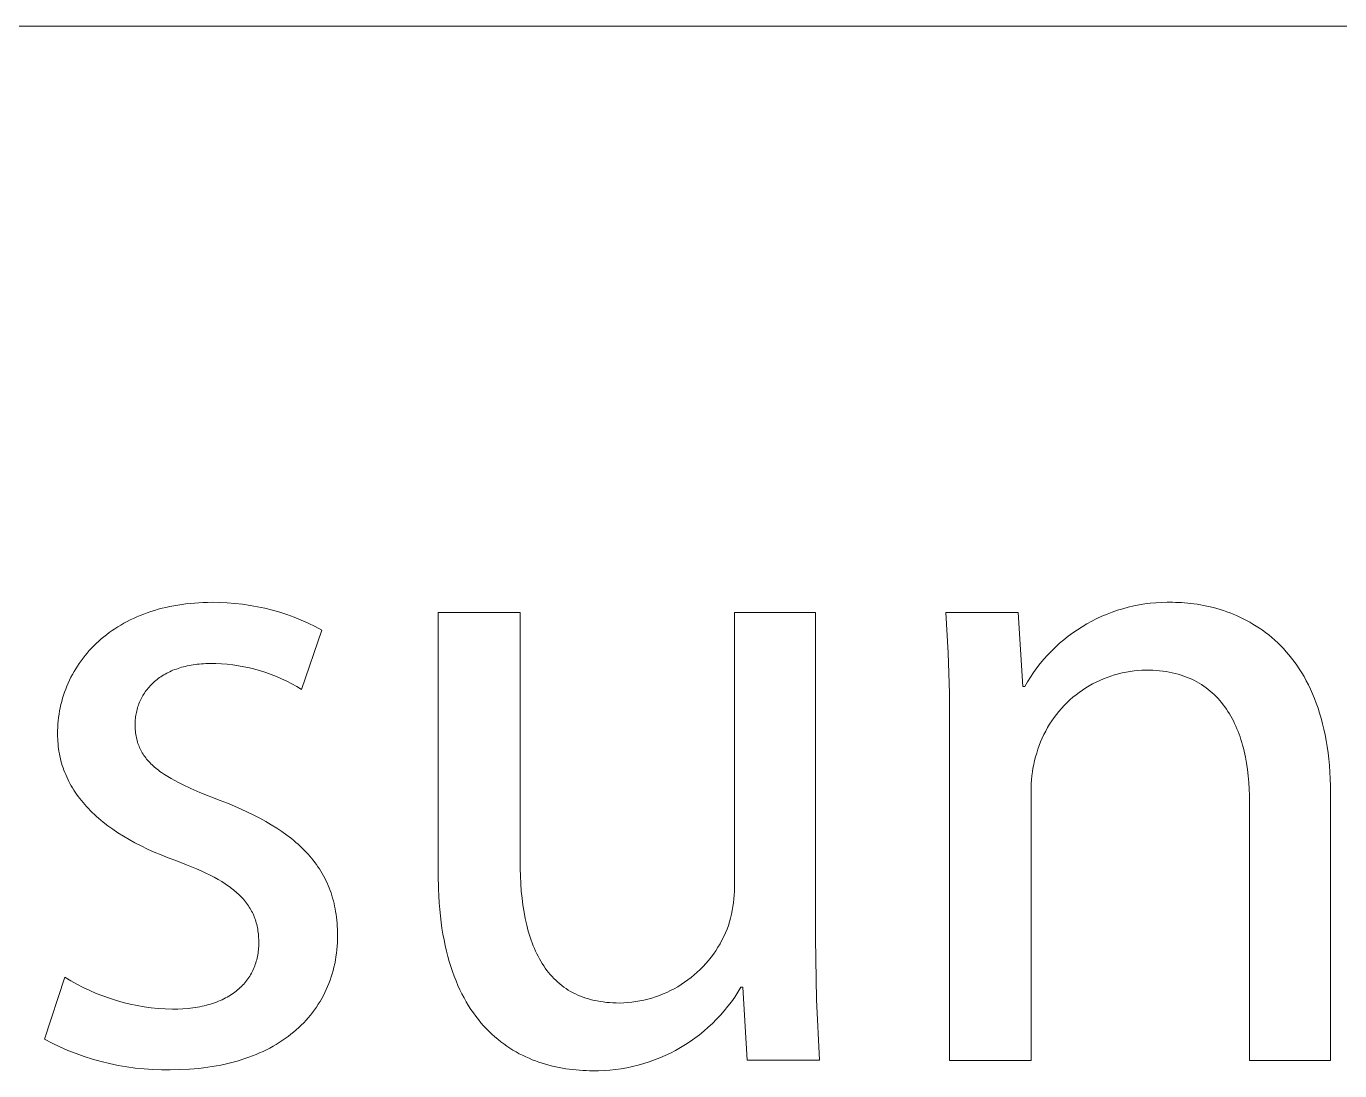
# Model space of a CAD drawing. Header units: millimetres. Extents: x 0 to 4030, y -54 to 2762.
# Drawn here: x 3114.7 to 3172, y 13.5 to 59 of the extents above; entities that cross this region are included whole.
import ezdxf

# ---------------------------------------------------------------- set-up
doc = ezdxf.new("R2010")
doc.units = ezdxf.units.MM
doc.header["$MEASUREMENT"] = 0
doc.layers.add('Domyślny', color=7, linetype='Continuous', true_color=0x000000)

msp = doc.modelspace()

# ---------------------------------------------------------------- linework, layer by layer
at = {"layer": 'Domyślny', "color": 18, "lineweight": 15, "true_color": 0x000000}
for p, q in [((2507.178, 59.041), (4026.415, 59.041)), ((3121.281, 33.803), (3121.459, 33.83)), ((3121.459, 33.83), (3121.639, 33.854)), ((3121.639, 33.854), (3121.823, 33.874)), ((3121.823, 33.874), (3122.008, 33.891)), ((3122.008, 33.891), (3122.197, 33.904)), ((3122.197, 33.904), (3122.387, 33.913)), ((3122.387, 33.913), (3122.581, 33.919)), ((3122.581, 33.919), (3122.776, 33.921)), ((3122.776, 33.921), (3123.109, 33.917)), ((3123.109, 33.917), (3123.442, 33.902)), ((3123.442, 33.902), (3123.774, 33.875)), ((3123.774, 33.875), (3124.104, 33.838)), ((3124.104, 33.838), (3124.434, 33.789)), ((3163.23, 33.81), (3163.471, 33.849)), ((3163.471, 33.849), (3163.713, 33.88)), ((3163.713, 33.88), (3163.956, 33.902)), ((3163.956, 33.902), (3164.2, 33.917)), ((3164.2, 33.917), (3164.443, 33.923)), ((3164.443, 33.923), (3164.687, 33.921)), ((3164.687, 33.921), (3164.815, 33.92)), ((3164.815, 33.92), (3164.945, 33.916)), ((3164.945, 33.916), (3165.076, 33.91)), ((3165.076, 33.91), (3165.209, 33.901)), ((3165.209, 33.901), (3165.344, 33.889)), ((3165.344, 33.889), (3165.481, 33.875)), ((3165.481, 33.875), (3165.619, 33.858)), ((3165.619, 33.858), (3165.758, 33.838)), ((3165.758, 33.838), (3165.898, 33.815)), ((3165.898, 33.815), (3166.039, 33.789)), ((3119.352, 33.221), (3119.498, 33.286)), ((3119.498, 33.286), (3119.646, 33.349)), ((3119.646, 33.349), (3119.798, 33.408)), ((3119.798, 33.408), (3119.951, 33.465)), ((3119.951, 33.465), (3120.108, 33.518)), ((3120.108, 33.518), (3120.268, 33.569)), ((3120.268, 33.569), (3120.43, 33.616)), ((3120.43, 33.616), (3120.595, 33.66)), ((3120.595, 33.66), (3120.762, 33.7)), ((3120.762, 33.7), (3120.932, 33.738)), ((3120.932, 33.738), (3121.105, 33.772)), ((3121.105, 33.772), (3121.281, 33.803)), ((3124.434, 33.789), (3124.761, 33.73)), ((3124.761, 33.73), (3125.087, 33.659)), ((3125.087, 33.659), (3125.409, 33.578)), ((3125.409, 33.578), (3125.729, 33.486)), ((3125.729, 33.486), (3126.046, 33.383)), ((3126.046, 33.383), (3126.359, 33.27)), ((3126.359, 33.27), (3126.668, 33.146)), ((3132.646, 22.044), (3132.646, 33.478)), ((3132.646, 33.478), (3136.216, 33.478)), ((3136.216, 33.478), (3136.216, 22.661)), ((3145.57, 21.493), (3145.57, 33.478)), ((3145.57, 33.478), (3149.113, 33.478)), ((3149.113, 33.478), (3149.113, 19.265)), ((3154.894, 31.712), (3154.796, 33.478)), ((3154.796, 33.478), (3157.95, 33.478)), ((3157.95, 33.478), (3158.152, 30.243)), ((3161.379, 33.209), (3161.601, 33.311)), ((3161.601, 33.311), (3161.826, 33.406)), ((3161.826, 33.406), (3162.054, 33.493)), ((3162.054, 33.493), (3162.284, 33.572)), ((3162.284, 33.572), (3162.518, 33.644)), ((3162.518, 33.644), (3162.753, 33.707)), ((3162.753, 33.707), (3162.991, 33.762)), ((3162.991, 33.762), (3163.23, 33.81)), ((3166.039, 33.789), (3166.182, 33.759)), ((3166.182, 33.759), (3166.325, 33.727)), ((3166.325, 33.727), (3166.468, 33.691)), ((3166.468, 33.691), (3166.612, 33.652)), ((3166.612, 33.652), (3166.757, 33.609)), ((3166.757, 33.609), (3166.901, 33.563)), ((3166.901, 33.563), (3167.046, 33.513)), ((3167.046, 33.513), (3167.191, 33.459)), ((3167.191, 33.459), (3167.335, 33.401)), ((3167.335, 33.401), (3167.48, 33.34)), ((3167.48, 33.34), (3167.623, 33.275)), ((3167.623, 33.275), (3167.767, 33.206)), ((3118.292, 32.599), (3118.414, 32.686)), ((3118.414, 32.686), (3118.539, 32.77)), ((3118.539, 32.77), (3118.667, 32.852)), ((3118.667, 32.852), (3118.799, 32.931)), ((3118.799, 32.931), (3118.933, 33.008)), ((3118.933, 33.008), (3119.07, 33.082)), ((3119.07, 33.082), (3119.21, 33.153)), ((3119.21, 33.153), (3119.352, 33.221)), ((3126.668, 33.146), (3126.973, 33.012)), ((3127.567, 32.713), (3126.682, 30.123)), ((3126.973, 33.012), (3127.272, 32.867)), ((3127.272, 32.867), (3127.567, 32.713)), ((3160.331, 32.588), (3160.532, 32.726)), ((3160.532, 32.726), (3160.737, 32.857)), ((3160.737, 32.857), (3160.947, 32.982)), ((3160.947, 32.982), (3161.161, 33.099)), ((3161.161, 33.099), (3161.379, 33.209)), ((3167.767, 33.206), (3167.909, 33.132)), ((3167.909, 33.132), (3168.051, 33.054)), ((3168.051, 33.054), (3168.192, 32.973)), ((3168.192, 32.973), (3168.332, 32.886)), ((3168.332, 32.886), (3168.471, 32.796)), ((3168.471, 32.796), (3168.608, 32.701)), ((3168.608, 32.701), (3168.744, 32.601)), ((3117.621, 32.026), (3117.725, 32.127)), ((3117.725, 32.127), (3117.833, 32.226)), ((3117.833, 32.226), (3117.943, 32.323)), ((3117.943, 32.323), (3118.056, 32.417)), ((3118.056, 32.417), (3118.172, 32.509)), ((3118.172, 32.509), (3118.292, 32.599)), ((3159.577, 31.969), (3159.758, 32.133)), ((3159.758, 32.133), (3159.944, 32.291)), ((3159.944, 32.291), (3160.135, 32.443)), ((3160.135, 32.443), (3160.331, 32.588)), ((3168.744, 32.601), (3168.878, 32.496)), ((3168.878, 32.496), (3169.011, 32.387)), ((3169.011, 32.387), (3169.141, 32.273)), ((3169.141, 32.273), (3169.27, 32.155)), ((3169.27, 32.155), (3169.397, 32.031)), ((3117.148, 31.488), (3117.237, 31.6)), ((3117.237, 31.6), (3117.328, 31.709)), ((3117.328, 31.709), (3117.423, 31.817)), ((3117.423, 31.817), (3117.52, 31.923)), ((3117.52, 31.923), (3117.621, 32.026)), ((3154.948, 29.945), (3154.894, 31.712)), ((3159.071, 31.44), (3159.234, 31.622)), ((3159.234, 31.622), (3159.403, 31.798)), ((3159.403, 31.798), (3159.577, 31.969)), ((3169.397, 32.031), (3169.521, 31.902)), ((3169.521, 31.902), (3169.643, 31.768)), ((3169.643, 31.768), (3169.763, 31.629)), ((3169.763, 31.629), (3169.88, 31.484)), ((3116.756, 30.901), (3116.828, 31.022)), ((3116.828, 31.022), (3116.903, 31.141)), ((3116.903, 31.141), (3116.981, 31.259)), ((3116.981, 31.259), (3117.063, 31.374)), ((3117.063, 31.374), (3117.148, 31.488)), ((3121.074, 30.956), (3121.003, 30.926)), ((3121.146, 30.985), (3121.074, 30.956)), ((3121.22, 31.012), (3121.146, 30.985)), ((3121.295, 31.039), (3121.22, 31.012)), ((3121.372, 31.063), (3121.295, 31.039)), ((3121.45, 31.087), (3121.372, 31.063)), ((3121.53, 31.109), (3121.45, 31.087)), ((3121.611, 31.129), (3121.53, 31.109)), ((3121.694, 31.148), (3121.611, 31.129)), ((3121.778, 31.165), (3121.694, 31.148)), ((3121.863, 31.181), (3121.778, 31.165)), ((3121.95, 31.195), (3121.863, 31.181)), ((3122.038, 31.208), (3121.95, 31.195)), ((3122.128, 31.219), (3122.038, 31.208)), ((3122.219, 31.228), (3122.128, 31.219)), ((3122.312, 31.236), (3122.219, 31.228)), ((3122.406, 31.242), (3122.312, 31.236)), ((3122.501, 31.247), (3122.406, 31.242)), ((3122.598, 31.249), (3122.501, 31.247)), ((3122.696, 31.25), (3122.598, 31.249)), ((3122.943, 31.247), (3122.696, 31.25)), ((3123.189, 31.236), (3122.943, 31.247)), ((3123.435, 31.217), (3123.189, 31.236)), ((3123.681, 31.189), (3123.435, 31.217)), ((3123.925, 31.154), (3123.681, 31.189)), ((3124.168, 31.11), (3123.925, 31.154)), ((3124.409, 31.059), (3124.168, 31.11)), ((3124.649, 31), (3124.409, 31.059)), ((3124.887, 30.932), (3124.649, 31)), ((3158.621, 30.863), (3158.764, 31.061)), ((3158.764, 31.061), (3158.914, 31.253)), ((3158.914, 31.253), (3159.071, 31.44)), ((3163.174, 30.951), (3163.002, 30.934)), ((3163.347, 30.963), (3163.174, 30.951)), ((3163.52, 30.968), (3163.347, 30.963)), ((3163.675, 30.966), (3163.52, 30.968)), ((3163.827, 30.961), (3163.675, 30.966)), ((3163.976, 30.951), (3163.827, 30.961)), ((3164.121, 30.938), (3163.976, 30.951)), ((3169.88, 31.484), (3169.994, 31.334)), ((3169.994, 31.334), (3170.105, 31.179)), ((3170.105, 31.179), (3170.213, 31.018)), ((3170.213, 31.018), (3170.318, 30.852)), ((3116.446, 30.27), (3116.501, 30.399)), ((3116.501, 30.399), (3116.56, 30.527)), ((3116.56, 30.527), (3116.622, 30.653)), ((3116.622, 30.653), (3116.687, 30.778)), ((3116.687, 30.778), (3116.756, 30.901)), ((3120.167, 30.372), (3120.119, 30.324)), ((3120.217, 30.419), (3120.167, 30.372)), ((3120.268, 30.465), (3120.217, 30.419)), ((3120.321, 30.51), (3120.268, 30.465)), ((3120.376, 30.553), (3120.321, 30.51)), ((3120.431, 30.596), (3120.376, 30.553)), ((3120.489, 30.637), (3120.431, 30.596)), ((3120.548, 30.678), (3120.489, 30.637)), ((3120.608, 30.717), (3120.548, 30.678)), ((3120.67, 30.755), (3120.608, 30.717)), ((3120.734, 30.791), (3120.67, 30.755)), ((3120.799, 30.827), (3120.734, 30.791)), ((3120.865, 30.861), (3120.799, 30.827)), ((3120.933, 30.894), (3120.865, 30.861)), ((3121.003, 30.926), (3120.933, 30.894)), ((3125.122, 30.857), (3124.887, 30.932)), ((3125.354, 30.775), (3125.122, 30.857)), ((3125.584, 30.684), (3125.354, 30.775)), ((3125.811, 30.587), (3125.584, 30.684)), ((3126.034, 30.481), (3125.811, 30.587)), ((3126.254, 30.369), (3126.034, 30.481)), ((3158.232, 30.243), (3158.355, 30.454)), ((3158.355, 30.454), (3158.484, 30.661)), ((3158.484, 30.661), (3158.621, 30.863)), ((3161.349, 30.443), (3161.196, 30.363)), ((3161.506, 30.517), (3161.349, 30.443)), ((3161.665, 30.586), (3161.506, 30.517)), ((3161.826, 30.649), (3161.665, 30.586)), ((3161.989, 30.707), (3161.826, 30.649)), ((3162.154, 30.76), (3161.989, 30.707)), ((3162.321, 30.806), (3162.154, 30.76)), ((3162.489, 30.847), (3162.321, 30.806)), ((3162.659, 30.882), (3162.489, 30.847)), ((3162.83, 30.911), (3162.659, 30.882)), ((3163.002, 30.934), (3162.83, 30.911)), ((3164.264, 30.921), (3164.121, 30.938)), ((3164.404, 30.901), (3164.264, 30.921)), ((3164.54, 30.877), (3164.404, 30.901)), ((3164.674, 30.85), (3164.54, 30.877)), ((3164.804, 30.819), (3164.674, 30.85)), ((3164.932, 30.784), (3164.804, 30.819)), ((3165.056, 30.747), (3164.932, 30.784)), ((3165.178, 30.706), (3165.056, 30.747)), ((3165.297, 30.662), (3165.178, 30.706)), ((3165.413, 30.614), (3165.297, 30.662)), ((3165.526, 30.564), (3165.413, 30.614)), ((3165.636, 30.51), (3165.526, 30.564)), ((3165.744, 30.453), (3165.636, 30.51)), ((3165.848, 30.393), (3165.744, 30.453)), ((3165.95, 30.331), (3165.848, 30.393)), ((3170.318, 30.852), (3170.42, 30.68)), ((3170.42, 30.68), (3170.519, 30.502)), ((3170.519, 30.502), (3170.614, 30.318)), ((3116.26, 29.738), (3116.301, 29.873)), ((3116.301, 29.873), (3116.346, 30.007)), ((3116.346, 30.007), (3116.394, 30.139)), ((3116.394, 30.139), (3116.446, 30.27)), ((3119.756, 29.851), (3119.724, 29.794)), ((3119.79, 29.907), (3119.756, 29.851)), ((3119.826, 29.963), (3119.79, 29.907)), ((3119.863, 30.017), (3119.826, 29.963)), ((3119.902, 30.07), (3119.863, 30.017)), ((3119.942, 30.123), (3119.902, 30.07)), ((3119.984, 30.175), (3119.942, 30.123)), ((3120.027, 30.226), (3119.984, 30.175)), ((3120.073, 30.275), (3120.027, 30.226)), ((3120.119, 30.324), (3120.073, 30.275)), ((3126.47, 30.249), (3126.254, 30.369)), ((3126.682, 30.123), (3126.47, 30.249)), ((3154.958, 28.177), (3154.948, 29.945)), ((3158.152, 30.243), (3158.232, 30.243)), ((3160.473, 29.888), (3160.338, 29.778)), ((3160.611, 29.993), (3160.473, 29.888)), ((3160.752, 30.093), (3160.611, 29.993)), ((3160.897, 30.188), (3160.752, 30.093)), ((3161.045, 30.278), (3160.897, 30.188)), ((3161.196, 30.363), (3161.045, 30.278)), ((3166.05, 30.265), (3165.95, 30.331)), ((3166.146, 30.196), (3166.05, 30.265)), ((3166.24, 30.125), (3166.146, 30.196)), ((3166.331, 30.051), (3166.24, 30.125)), ((3166.419, 29.974), (3166.331, 30.051)), ((3166.505, 29.894), (3166.419, 29.974)), ((3166.588, 29.812), (3166.505, 29.894)), ((3166.669, 29.727), (3166.588, 29.812)), ((3170.614, 30.318), (3170.705, 30.128)), ((3170.705, 30.128), (3170.792, 29.933)), ((3170.792, 29.933), (3170.876, 29.731)), ((3116.129, 29.185), (3116.156, 29.325)), ((3116.156, 29.325), (3116.187, 29.464)), ((3116.187, 29.464), (3116.222, 29.602)), ((3116.222, 29.602), (3116.26, 29.738)), ((3119.506, 29.251), (3119.49, 29.187)), ((3119.523, 29.314), (3119.506, 29.251)), ((3119.543, 29.376), (3119.523, 29.314)), ((3119.564, 29.438), (3119.543, 29.376)), ((3119.586, 29.499), (3119.564, 29.438)), ((3119.611, 29.56), (3119.586, 29.499)), ((3119.637, 29.619), (3119.611, 29.56)), ((3119.664, 29.679), (3119.637, 29.619)), ((3119.693, 29.737), (3119.664, 29.679)), ((3119.724, 29.794), (3119.693, 29.737)), ((3159.842, 29.296), (3159.728, 29.165)), ((3159.96, 29.423), (3159.842, 29.296)), ((3160.082, 29.546), (3159.96, 29.423)), ((3160.208, 29.664), (3160.082, 29.546)), ((3160.338, 29.778), (3160.208, 29.664)), ((3166.747, 29.64), (3166.669, 29.727)), ((3166.823, 29.55), (3166.747, 29.64)), ((3166.896, 29.457), (3166.823, 29.55)), ((3166.966, 29.363), (3166.896, 29.457)), ((3167.034, 29.265), (3166.966, 29.363)), ((3167.1, 29.166), (3167.034, 29.265)), ((3170.876, 29.731), (3170.955, 29.523)), ((3170.955, 29.523), (3171.031, 29.309)), ((3171.031, 29.309), (3171.102, 29.089)), ((3116.056, 28.615), (3116.069, 28.759)), ((3116.069, 28.759), (3116.085, 28.902)), ((3116.085, 28.902), (3116.105, 29.044)), ((3116.105, 29.044), (3116.129, 29.185)), ((3119.422, 28.661), (3119.421, 28.593)), ((3119.425, 28.728), (3119.422, 28.661)), ((3119.429, 28.795), (3119.425, 28.728)), ((3119.435, 28.861), (3119.429, 28.795)), ((3119.442, 28.928), (3119.435, 28.861)), ((3119.452, 28.993), (3119.442, 28.928)), ((3119.463, 29.058), (3119.452, 28.993)), ((3119.475, 29.123), (3119.463, 29.058)), ((3119.49, 29.187), (3119.475, 29.123)), ((3159.416, 28.75), (3159.321, 28.605)), ((3159.515, 28.892), (3159.416, 28.75)), ((3159.619, 29.03), (3159.515, 28.892)), ((3159.728, 29.165), (3159.619, 29.03)), ((3167.163, 29.064), (3167.1, 29.166)), ((3167.224, 28.96), (3167.163, 29.064)), ((3167.282, 28.854), (3167.224, 28.96)), ((3167.338, 28.746), (3167.282, 28.854)), ((3167.392, 28.636), (3167.338, 28.746)), ((3171.102, 29.089), (3171.168, 28.862)), ((3171.168, 28.862), (3171.23, 28.629)), ((3116.039, 28.177), (3116.041, 28.324)), ((3116.04, 28.068), (3116.039, 28.177)), ((3116.041, 28.324), (3116.047, 28.469)), ((3116.047, 28.469), (3116.056, 28.615)), ((3119.421, 28.593), (3119.422, 28.517)), ((3119.422, 28.517), (3119.425, 28.443)), ((3119.425, 28.443), (3119.429, 28.37)), ((3119.429, 28.37), (3119.435, 28.299)), ((3119.435, 28.299), (3119.443, 28.228)), ((3119.443, 28.228), (3119.452, 28.159)), ((3119.452, 28.159), (3119.463, 28.091)), ((3119.463, 28.091), (3119.476, 28.024)), ((3154.958, 13.937), (3154.958, 28.177)), ((3159.069, 28.151), (3158.995, 27.994)), ((3159.148, 28.305), (3159.069, 28.151)), ((3159.232, 28.457), (3159.148, 28.305)), ((3159.321, 28.605), (3159.232, 28.457)), ((3167.444, 28.524), (3167.392, 28.636)), ((3167.493, 28.409), (3167.444, 28.524)), ((3167.54, 28.293), (3167.493, 28.409)), ((3167.584, 28.175), (3167.54, 28.293)), ((3167.627, 28.055), (3167.584, 28.175)), ((3171.23, 28.629), (3171.287, 28.389)), ((3171.287, 28.389), (3171.34, 28.142)), ((3171.34, 28.142), (3171.387, 27.889)), ((3116.044, 27.959), (3116.04, 28.068)), ((3116.05, 27.851), (3116.044, 27.959)), ((3116.059, 27.744), (3116.05, 27.851)), ((3116.07, 27.637), (3116.059, 27.744)), ((3116.083, 27.531), (3116.07, 27.637)), ((3116.099, 27.425), (3116.083, 27.531)), ((3119.476, 28.024), (3119.491, 27.958)), ((3119.491, 27.958), (3119.508, 27.893)), ((3119.508, 27.893), (3119.526, 27.829)), ((3119.526, 27.829), (3119.546, 27.767)), ((3119.546, 27.767), (3119.567, 27.705)), ((3119.567, 27.705), (3119.591, 27.644)), ((3119.591, 27.644), (3119.616, 27.584)), ((3119.616, 27.584), (3119.643, 27.526)), ((3119.643, 27.526), (3119.672, 27.468)), ((3158.807, 27.51), (3158.756, 27.345)), ((3158.864, 27.674), (3158.807, 27.51)), ((3158.927, 27.835), (3158.864, 27.674)), ((3158.995, 27.994), (3158.927, 27.835)), ((3167.667, 27.933), (3167.627, 28.055)), ((3167.705, 27.81), (3167.667, 27.933)), ((3167.741, 27.685), (3167.705, 27.81)), ((3167.774, 27.558), (3167.741, 27.685)), ((3167.806, 27.43), (3167.774, 27.558)), ((3171.387, 27.889), (3171.429, 27.629)), ((3171.429, 27.629), (3171.466, 27.363)), ((3116.117, 27.32), (3116.099, 27.425)), ((3116.138, 27.216), (3116.117, 27.32)), ((3116.161, 27.113), (3116.138, 27.216)), ((3116.187, 27.01), (3116.161, 27.113)), ((3116.215, 26.907), (3116.187, 27.01)), ((3119.672, 27.468), (3119.703, 27.411)), ((3119.703, 27.411), (3119.736, 27.354)), ((3119.736, 27.354), (3119.77, 27.299)), ((3119.77, 27.299), (3119.806, 27.244)), ((3119.806, 27.244), (3119.844, 27.191)), ((3119.844, 27.191), (3119.884, 27.137)), ((3119.884, 27.137), (3119.925, 27.085)), ((3119.925, 27.085), (3119.968, 27.033)), ((3119.968, 27.033), (3120.014, 26.982)), ((3120.014, 26.982), (3120.061, 26.932)), ((3158.664, 27.019), (3158.627, 26.855)), ((3158.707, 27.183), (3158.664, 27.019)), ((3158.756, 27.345), (3158.707, 27.183)), ((3167.835, 27.3), (3167.806, 27.43)), ((3167.863, 27.168), (3167.835, 27.3)), ((3167.912, 26.901), (3167.863, 27.168)), ((3171.466, 27.363), (3171.498, 27.089)), ((3171.498, 27.089), (3171.525, 26.808)), ((3116.245, 26.806), (3116.215, 26.907)), ((3116.278, 26.705), (3116.245, 26.806)), ((3116.314, 26.605), (3116.278, 26.705)), ((3116.352, 26.505), (3116.314, 26.605)), ((3116.392, 26.406), (3116.352, 26.505)), ((3116.435, 26.308), (3116.392, 26.406)), ((3120.061, 26.932), (3120.11, 26.882)), ((3120.11, 26.882), (3120.16, 26.833)), ((3120.16, 26.833), (3120.213, 26.784)), ((3120.213, 26.784), (3120.267, 26.736)), ((3120.267, 26.736), (3120.324, 26.689)), ((3120.324, 26.689), (3120.382, 26.642)), ((3120.382, 26.642), (3120.442, 26.595)), ((3120.442, 26.595), (3120.504, 26.549)), ((3120.504, 26.549), (3120.568, 26.503)), ((3120.568, 26.503), (3120.701, 26.412)), ((3120.701, 26.412), (3120.842, 26.323)), ((3158.568, 26.522), (3158.546, 26.355)), ((3158.595, 26.689), (3158.568, 26.522)), ((3158.627, 26.855), (3158.595, 26.689)), ((3167.952, 26.628), (3167.912, 26.901)), ((3167.985, 26.351), (3167.952, 26.628)), ((3171.525, 26.808), (3171.545, 26.52)), ((3171.545, 26.52), (3171.56, 26.225)), ((3116.481, 26.211), (3116.435, 26.308)), ((3116.529, 26.114), (3116.481, 26.211)), ((3116.579, 26.018), (3116.529, 26.114)), ((3116.633, 25.923), (3116.579, 26.018)), ((3116.688, 25.828), (3116.633, 25.923)), ((3116.746, 25.734), (3116.688, 25.828)), ((3120.842, 26.323), (3120.99, 26.235)), ((3120.99, 26.235), (3121.147, 26.148)), ((3121.147, 26.148), (3121.31, 26.061)), ((3121.31, 26.061), (3121.482, 25.975)), ((3121.482, 25.975), (3121.849, 25.803)), ((3121.849, 25.803), (3122.247, 25.631)), ((3158.519, 26.018), (3158.514, 25.849)), ((3158.514, 25.849), (3158.514, 25.68)), ((3158.53, 26.187), (3158.519, 26.018)), ((3158.546, 26.355), (3158.53, 26.187)), ((3168.011, 26.068), (3167.985, 26.351)), ((3168.029, 25.782), (3168.011, 26.068)), ((3171.56, 26.225), (3171.569, 25.923)), ((3171.569, 25.923), (3171.572, 25.613)), ((3116.807, 25.641), (3116.746, 25.734)), ((3116.87, 25.549), (3116.807, 25.641)), ((3116.936, 25.457), (3116.87, 25.549)), ((3117.004, 25.367), (3116.936, 25.457)), ((3117.075, 25.277), (3117.004, 25.367)), ((3117.148, 25.187), (3117.075, 25.277)), ((3122.247, 25.631), (3123.139, 25.278)), ((3123.139, 25.278), (3123.451, 25.156)), ((3158.514, 25.68), (3158.514, 13.937)), ((3168.039, 25.491), (3168.029, 25.782)), ((3168.043, 25.197), (3168.039, 25.491)), ((3171.572, 25.613), (3171.572, 13.937)), ((3117.224, 25.099), (3117.148, 25.187)), ((3117.302, 25.011), (3117.224, 25.099)), ((3117.383, 24.924), (3117.302, 25.011)), ((3117.467, 24.838), (3117.383, 24.924)), ((3117.553, 24.753), (3117.467, 24.838)), ((3117.642, 24.668), (3117.553, 24.753)), ((3117.733, 24.585), (3117.642, 24.668)), ((3123.451, 25.156), (3123.753, 25.031)), ((3123.753, 25.031), (3124.046, 24.904)), ((3124.046, 24.904), (3124.329, 24.774)), ((3124.329, 24.774), (3124.603, 24.641)), ((3124.603, 24.641), (3124.866, 24.505)), ((3168.043, 13.937), (3168.043, 25.197)), ((3117.827, 24.502), (3117.733, 24.585)), ((3117.924, 24.42), (3117.827, 24.502)), ((3118.023, 24.339), (3117.924, 24.42)), ((3118.229, 24.179), (3118.023, 24.339)), ((3118.445, 24.023), (3118.229, 24.179)), ((3124.866, 24.505), (3125.12, 24.366)), ((3125.12, 24.366), (3125.364, 24.224)), ((3125.364, 24.224), (3125.599, 24.077)), ((3125.599, 24.077), (3125.823, 23.927)), ((3118.672, 23.87), (3118.445, 24.023)), ((3118.91, 23.721), (3118.672, 23.87)), ((3119.158, 23.575), (3118.91, 23.721)), ((3119.416, 23.433), (3119.158, 23.575)), ((3125.823, 23.927), (3126.038, 23.774)), ((3126.038, 23.774), (3126.142, 23.695)), ((3126.142, 23.695), (3126.243, 23.616)), ((3126.243, 23.616), (3126.341, 23.536)), ((3126.341, 23.536), (3126.438, 23.454)), ((3119.686, 23.295), (3119.416, 23.433)), ((3119.966, 23.16), (3119.686, 23.295)), ((3120.256, 23.03), (3119.966, 23.16)), ((3120.558, 22.903), (3120.256, 23.03)), ((3126.438, 23.454), (3126.532, 23.372)), ((3126.532, 23.372), (3126.623, 23.288)), ((3126.623, 23.288), (3126.712, 23.204)), ((3126.712, 23.204), (3126.798, 23.118)), ((3126.798, 23.118), (3126.882, 23.031)), ((3126.882, 23.031), (3126.964, 22.943)), ((3126.964, 22.943), (3127.043, 22.853)), ((3120.87, 22.78), (3120.558, 22.903)), ((3121.193, 22.661), (3120.87, 22.78)), ((3121.667, 22.48), (3121.193, 22.661)), ((3122.104, 22.298), (3121.667, 22.48)), ((3127.043, 22.853), (3127.119, 22.763)), ((3127.119, 22.763), (3127.193, 22.671)), ((3127.193, 22.671), (3127.265, 22.578)), ((3127.265, 22.578), (3127.334, 22.484)), ((3127.334, 22.484), (3127.4, 22.389)), ((3127.4, 22.389), (3127.464, 22.292)), ((3136.216, 22.661), (3136.219, 22.317)), ((3122.308, 22.207), (3122.104, 22.298)), ((3122.504, 22.115), (3122.308, 22.207)), ((3122.691, 22.022), (3122.504, 22.115)), ((3122.869, 21.929), (3122.691, 22.022)), ((3123.038, 21.835), (3122.869, 21.929)), ((3123.199, 21.739), (3123.038, 21.835)), ((3127.464, 22.292), (3127.526, 22.194)), ((3127.526, 22.194), (3127.585, 22.094)), ((3127.585, 22.094), (3127.641, 21.994)), ((3127.641, 21.994), (3127.696, 21.892)), ((3127.696, 21.892), (3127.747, 21.788)), ((3127.747, 21.788), (3127.796, 21.683)), ((3132.656, 21.417), (3132.646, 22.044)), ((3136.219, 22.317), (3136.229, 21.981)), ((3136.229, 21.981), (3136.246, 21.652)), ((3123.351, 21.642), (3123.199, 21.739)), ((3123.495, 21.544), (3123.351, 21.642)), ((3123.564, 21.494), (3123.495, 21.544)), ((3123.631, 21.444), (3123.564, 21.494)), ((3123.696, 21.394), (3123.631, 21.444)), ((3123.759, 21.343), (3123.696, 21.394)), ((3123.82, 21.291), (3123.759, 21.343)), ((3123.879, 21.24), (3123.82, 21.291)), ((3123.936, 21.187), (3123.879, 21.24)), ((3127.796, 21.683), (3127.843, 21.577)), ((3127.843, 21.577), (3127.887, 21.469)), ((3127.887, 21.469), (3127.929, 21.36)), ((3127.929, 21.36), (3127.968, 21.249)), ((3127.968, 21.249), (3128.004, 21.137)), ((3132.67, 21.115), (3132.656, 21.417)), ((3136.246, 21.652), (3136.27, 21.33)), ((3136.27, 21.33), (3136.302, 21.017)), ((3145.56, 21.155), (3145.568, 21.324)), ((3145.568, 21.324), (3145.57, 21.493)), ((3123.991, 21.134), (3123.936, 21.187)), ((3124.044, 21.081), (3123.991, 21.134)), ((3124.095, 21.027), (3124.044, 21.081)), ((3124.145, 20.972), (3124.095, 21.027)), ((3124.192, 20.917), (3124.145, 20.972)), ((3124.238, 20.861), (3124.192, 20.917)), ((3124.281, 20.805), (3124.238, 20.861)), ((3124.323, 20.748), (3124.281, 20.805)), ((3124.363, 20.69), (3124.323, 20.748)), ((3124.402, 20.632), (3124.363, 20.69)), ((3124.438, 20.573), (3124.402, 20.632)), ((3128.004, 21.137), (3128.038, 21.023)), ((3128.038, 21.023), (3128.07, 20.908)), ((3128.07, 20.908), (3128.099, 20.791)), ((3128.099, 20.791), (3128.125, 20.673)), ((3128.125, 20.673), (3128.149, 20.553)), ((3132.688, 20.82), (3132.67, 21.115)), ((3132.711, 20.532), (3132.688, 20.82)), ((3136.302, 21.017), (3136.341, 20.712)), ((3136.341, 20.712), (3136.388, 20.415)), ((3145.475, 20.483), (3145.505, 20.65)), ((3145.505, 20.65), (3145.529, 20.817)), ((3145.529, 20.817), (3145.547, 20.986)), ((3145.547, 20.986), (3145.56, 21.155)), ((3124.473, 20.513), (3124.438, 20.573)), ((3124.506, 20.453), (3124.473, 20.513)), ((3124.537, 20.392), (3124.506, 20.453)), ((3124.566, 20.33), (3124.537, 20.392)), ((3124.594, 20.267), (3124.566, 20.33)), ((3124.62, 20.204), (3124.594, 20.267)), ((3124.644, 20.139), (3124.62, 20.204)), ((3124.667, 20.074), (3124.644, 20.139)), ((3124.688, 20.008), (3124.667, 20.074)), ((3128.149, 20.553), (3128.171, 20.432)), ((3128.171, 20.432), (3128.19, 20.309)), ((3128.19, 20.309), (3128.206, 20.184)), ((3128.206, 20.184), (3128.22, 20.057)), ((3128.22, 20.057), (3128.232, 19.929)), ((3132.739, 20.251), (3132.711, 20.532)), ((3132.772, 19.978), (3132.739, 20.251)), ((3136.388, 20.415), (3136.442, 20.127)), ((3136.442, 20.127), (3136.505, 19.848)), ((3145.355, 19.989), (3145.4, 20.153)), ((3145.4, 20.153), (3145.44, 20.317)), ((3145.44, 20.317), (3145.475, 20.483)), ((3124.707, 19.941), (3124.688, 20.008)), ((3124.725, 19.873), (3124.707, 19.941)), ((3124.741, 19.805), (3124.725, 19.873)), ((3124.756, 19.735), (3124.741, 19.805)), ((3124.768, 19.665), (3124.756, 19.735)), ((3124.78, 19.593), (3124.768, 19.665)), ((3124.79, 19.521), (3124.78, 19.593)), ((3124.798, 19.447), (3124.79, 19.521)), ((3128.232, 19.929), (3128.241, 19.799)), ((3128.241, 19.799), (3128.247, 19.668)), ((3128.247, 19.668), (3128.251, 19.535)), ((3128.251, 19.535), (3128.252, 19.4)), ((3132.81, 19.711), (3132.772, 19.978)), ((3132.852, 19.451), (3132.81, 19.711)), ((3136.505, 19.848), (3136.539, 19.712)), ((3136.539, 19.712), (3136.575, 19.578)), ((3136.575, 19.578), (3136.614, 19.447)), ((3145.105, 19.344), (3145.179, 19.505)), ((3145.179, 19.505), (3145.248, 19.668)), ((3145.248, 19.668), (3145.304, 19.828)), ((3145.304, 19.828), (3145.355, 19.989)), ((3124.804, 19.373), (3124.798, 19.447)), ((3124.81, 19.297), (3124.804, 19.373)), ((3124.808, 18.84), (3124.813, 18.914)), ((3124.813, 19.22), (3124.81, 19.297)), ((3124.816, 19.143), (3124.813, 19.22)), ((3124.813, 18.914), (3124.815, 18.989)), ((3124.815, 18.989), (3124.816, 19.064)), ((3124.816, 19.064), (3124.816, 19.143)), ((3128.234, 18.923), (3128.221, 18.768)), ((3128.244, 19.081), (3128.234, 18.923)), ((3128.25, 19.239), (3128.244, 19.081)), ((3128.252, 19.4), (3128.25, 19.239)), ((3132.899, 19.199), (3132.852, 19.451)), ((3132.95, 18.952), (3132.899, 19.199)), ((3133.005, 18.713), (3132.95, 18.952)), ((3136.614, 19.447), (3136.655, 19.318)), ((3136.655, 19.318), (3136.697, 19.191)), ((3136.697, 19.191), (3136.742, 19.067)), ((3136.742, 19.067), (3136.789, 18.945)), ((3136.789, 18.945), (3136.839, 18.826)), ((3144.849, 18.878), (3144.94, 19.03)), ((3144.94, 19.03), (3145.025, 19.186)), ((3145.025, 19.186), (3145.105, 19.344)), ((3149.113, 19.265), (3149.147, 16.607)), ((3124.727, 18.337), (3124.744, 18.407)), ((3124.744, 18.407), (3124.759, 18.478)), ((3124.759, 18.478), (3124.773, 18.549)), ((3124.773, 18.549), (3124.784, 18.621)), ((3124.784, 18.621), (3124.794, 18.693)), ((3124.794, 18.693), (3124.802, 18.766)), ((3124.802, 18.766), (3124.808, 18.84)), ((3128.182, 18.461), (3128.157, 18.31)), ((3128.203, 18.614), (3128.182, 18.461)), ((3128.221, 18.768), (3128.203, 18.614)), ((3133.065, 18.48), (3133.005, 18.713)), ((3133.129, 18.254), (3133.065, 18.48)), ((3136.839, 18.826), (3136.89, 18.709)), ((3136.89, 18.709), (3136.944, 18.595)), ((3136.944, 18.595), (3137, 18.484)), ((3137, 18.484), (3137.058, 18.375)), ((3137.058, 18.375), (3137.119, 18.269)), ((3144.436, 18.303), (3144.547, 18.441)), ((3144.547, 18.441), (3144.653, 18.583)), ((3144.653, 18.583), (3144.753, 18.729)), ((3144.753, 18.729), (3144.849, 18.878)), ((3124.493, 17.743), (3124.526, 17.806)), ((3124.526, 17.806), (3124.558, 17.869)), ((3124.558, 17.869), (3124.587, 17.934)), ((3124.587, 17.934), (3124.615, 17.999)), ((3124.615, 17.999), (3124.641, 18.065)), ((3124.641, 18.065), (3124.666, 18.132)), ((3124.666, 18.132), (3124.688, 18.2)), ((3124.688, 18.2), (3124.708, 18.268)), ((3124.708, 18.268), (3124.727, 18.337)), ((3128.059, 17.868), (3128.019, 17.725)), ((3128.095, 18.014), (3128.059, 17.868)), ((3128.128, 18.161), (3128.095, 18.014)), ((3128.157, 18.31), (3128.128, 18.161)), ((3133.197, 18.034), (3133.129, 18.254)), ((3133.268, 17.82), (3133.197, 18.034)), ((3133.344, 17.613), (3133.268, 17.82)), ((3137.119, 18.269), (3137.182, 18.165)), ((3137.182, 18.165), (3137.247, 18.064)), ((3137.247, 18.064), (3137.315, 17.966)), ((3137.315, 17.966), (3137.385, 17.871)), ((3137.385, 17.871), (3137.458, 17.778)), ((3137.458, 17.778), (3137.533, 17.688)), ((3143.815, 17.672), (3143.948, 17.79)), ((3143.948, 17.79), (3144.076, 17.911)), ((3144.076, 17.911), (3144.201, 18.038)), ((3144.201, 18.038), (3144.321, 18.168)), ((3144.321, 18.168), (3144.436, 18.303)), ((3115.462, 14.877), (3116.348, 17.574)), ((3116.348, 17.574), (3116.614, 17.415)), ((3116.614, 17.415), (3116.884, 17.264)), ((3116.884, 17.264), (3117.16, 17.123)), ((3124.059, 17.169), (3124.11, 17.222)), ((3124.11, 17.222), (3124.16, 17.276)), ((3124.16, 17.276), (3124.208, 17.33)), ((3124.208, 17.33), (3124.255, 17.386)), ((3124.255, 17.386), (3124.299, 17.443)), ((3124.299, 17.443), (3124.341, 17.501)), ((3124.341, 17.501), (3124.382, 17.56)), ((3124.382, 17.56), (3124.421, 17.62)), ((3124.421, 17.62), (3124.458, 17.681)), ((3124.458, 17.681), (3124.493, 17.743)), ((3127.876, 17.304), (3127.821, 17.168)), ((3127.927, 17.443), (3127.876, 17.304)), ((3127.975, 17.583), (3127.927, 17.443)), ((3128.019, 17.725), (3127.975, 17.583)), ((3133.423, 17.412), (3133.344, 17.613)), ((3133.506, 17.217), (3133.423, 17.412)), ((3133.592, 17.028), (3133.506, 17.217)), ((3137.533, 17.688), (3137.61, 17.602)), ((3137.61, 17.602), (3137.69, 17.518)), ((3137.69, 17.518), (3137.773, 17.437)), ((3137.773, 17.437), (3137.858, 17.358)), ((3137.858, 17.358), (3137.945, 17.283)), ((3137.945, 17.283), (3138.035, 17.211)), ((3138.035, 17.211), (3138.128, 17.142)), ((3143.094, 17.158), (3143.245, 17.251)), ((3143.245, 17.251), (3143.393, 17.349)), ((3143.393, 17.349), (3143.537, 17.452)), ((3143.537, 17.452), (3143.678, 17.56)), ((3143.678, 17.56), (3143.815, 17.672)), ((3117.16, 17.123), (3117.441, 16.991)), ((3117.441, 16.991), (3117.725, 16.868)), ((3117.725, 16.868), (3118.014, 16.755)), ((3118.014, 16.755), (3118.306, 16.652)), ((3118.306, 16.652), (3118.602, 16.559)), ((3123.214, 16.593), (3123.29, 16.629)), ((3123.29, 16.629), (3123.365, 16.667)), ((3123.365, 16.667), (3123.437, 16.706)), ((3123.437, 16.706), (3123.508, 16.747)), ((3123.508, 16.747), (3123.577, 16.789)), ((3123.577, 16.789), (3123.643, 16.832)), ((3123.643, 16.832), (3123.708, 16.877)), ((3123.708, 16.877), (3123.771, 16.922)), ((3123.771, 16.922), (3123.833, 16.969)), ((3123.833, 16.969), (3123.892, 17.017)), ((3123.892, 17.017), (3123.949, 17.067)), ((3123.949, 17.067), (3124.005, 17.117)), ((3124.005, 17.117), (3124.059, 17.169)), ((3127.564, 16.643), (3127.491, 16.517)), ((3127.634, 16.771), (3127.564, 16.643)), ((3127.7, 16.902), (3127.634, 16.771)), ((3127.762, 17.034), (3127.7, 16.902)), ((3127.821, 17.168), (3127.762, 17.034)), ((3133.682, 16.845), (3133.592, 17.028)), ((3133.775, 16.668), (3133.682, 16.845)), ((3133.871, 16.496), (3133.775, 16.668)), ((3138.128, 17.142), (3138.224, 17.076)), ((3138.224, 17.076), (3138.322, 17.013)), ((3138.322, 17.013), (3138.422, 16.954)), ((3138.422, 16.954), (3138.526, 16.897)), ((3138.526, 16.897), (3138.632, 16.844)), ((3138.632, 16.844), (3138.741, 16.794)), ((3138.741, 16.794), (3138.852, 16.747)), ((3138.852, 16.747), (3138.967, 16.703)), ((3138.967, 16.703), (3139.084, 16.663)), ((3139.084, 16.663), (3139.204, 16.626)), ((3139.204, 16.626), (3139.327, 16.592)), ((3141.79, 16.615), (3141.961, 16.663)), ((3141.961, 16.663), (3142.129, 16.716)), ((3142.129, 16.716), (3142.296, 16.776)), ((3142.296, 16.776), (3142.461, 16.841)), ((3142.461, 16.841), (3142.623, 16.912)), ((3142.623, 16.912), (3142.783, 16.989)), ((3142.783, 16.989), (3142.94, 17.071)), ((3142.94, 17.071), (3143.094, 17.158)), ((3145.583, 16.708), (3145.438, 16.503)), ((3145.721, 16.917), (3145.583, 16.708)), ((3145.852, 17.132), (3145.721, 16.917)), ((3145.932, 17.132), (3145.852, 17.132)), ((3146.12, 13.951), (3145.932, 17.132)), ((3118.602, 16.559), (3118.901, 16.475)), ((3118.901, 16.475), (3119.202, 16.402)), ((3119.202, 16.402), (3119.505, 16.339)), ((3119.505, 16.339), (3119.811, 16.286)), ((3119.811, 16.286), (3120.118, 16.244)), ((3120.118, 16.244), (3120.426, 16.212)), ((3120.426, 16.212), (3120.735, 16.19)), ((3120.735, 16.19), (3121.045, 16.179)), ((3121.045, 16.179), (3121.281, 16.182)), ((3121.281, 16.182), (3121.51, 16.193)), ((3121.51, 16.193), (3121.73, 16.212)), ((3121.73, 16.212), (3121.838, 16.223)), ((3121.838, 16.223), (3121.943, 16.237)), ((3121.943, 16.237), (3122.046, 16.252)), ((3122.046, 16.252), (3122.148, 16.269)), ((3122.148, 16.269), (3122.247, 16.287)), ((3122.247, 16.287), (3122.345, 16.307)), ((3122.345, 16.307), (3122.441, 16.329)), ((3122.441, 16.329), (3122.534, 16.352)), ((3122.534, 16.352), (3122.626, 16.377)), ((3122.626, 16.377), (3122.716, 16.403)), ((3122.716, 16.403), (3122.804, 16.431)), ((3122.804, 16.431), (3122.889, 16.46)), ((3122.889, 16.46), (3122.973, 16.491)), ((3122.973, 16.491), (3123.056, 16.524)), ((3123.056, 16.524), (3123.136, 16.557)), ((3123.136, 16.557), (3123.214, 16.593)), ((3127.25, 16.152), (3127.163, 16.034)), ((3127.334, 16.271), (3127.25, 16.152)), ((3127.414, 16.393), (3127.334, 16.271)), ((3127.491, 16.517), (3127.414, 16.393)), ((3133.971, 16.331), (3133.871, 16.496)), ((3134.073, 16.171), (3133.971, 16.331)), ((3134.179, 16.016), (3134.073, 16.171)), ((3139.327, 16.592), (3139.452, 16.562)), ((3139.452, 16.562), (3139.581, 16.535)), ((3139.581, 16.535), (3139.712, 16.512)), ((3139.712, 16.512), (3139.847, 16.492)), ((3139.847, 16.492), (3139.984, 16.476)), ((3139.984, 16.476), (3140.125, 16.464)), ((3140.125, 16.464), (3140.268, 16.454)), ((3140.268, 16.454), (3140.415, 16.449)), ((3140.415, 16.449), (3140.564, 16.447)), ((3140.564, 16.447), (3140.741, 16.453)), ((3140.741, 16.453), (3140.918, 16.465)), ((3140.918, 16.465), (3141.094, 16.482)), ((3141.094, 16.482), (3141.27, 16.506)), ((3141.27, 16.506), (3141.444, 16.536)), ((3141.444, 16.536), (3141.618, 16.573)), ((3141.618, 16.573), (3141.79, 16.615)), ((3145.128, 16.109), (3144.963, 15.92)), ((3145.286, 16.304), (3145.128, 16.109)), ((3145.438, 16.503), (3145.286, 16.304)), ((3149.147, 16.607), (3149.274, 13.951)), ((3126.673, 15.482), (3126.565, 15.378)), ((3126.778, 15.587), (3126.673, 15.482)), ((3126.879, 15.696), (3126.778, 15.587)), ((3126.977, 15.806), (3126.879, 15.696)), ((3127.072, 15.919), (3126.977, 15.806)), ((3127.163, 16.034), (3127.072, 15.919)), ((3134.287, 15.867), (3134.179, 16.016)), ((3134.398, 15.724), (3134.287, 15.867)), ((3134.511, 15.586), (3134.398, 15.724)), ((3134.627, 15.453), (3134.511, 15.586)), ((3144.614, 15.56), (3144.43, 15.389)), ((3144.791, 15.737), (3144.614, 15.56)), ((3144.963, 15.92), (3144.791, 15.737)), ((3126.097, 14.99), (3125.972, 14.899)), ((3126.219, 15.083), (3126.097, 14.99)), ((3126.338, 15.179), (3126.219, 15.083)), ((3126.453, 15.277), (3126.338, 15.179)), ((3126.565, 15.378), (3126.453, 15.277)), ((3134.746, 15.325), (3134.627, 15.453)), ((3134.867, 15.202), (3134.746, 15.325)), ((3134.99, 15.085), (3134.867, 15.202)), ((3135.115, 14.972), (3134.99, 15.085)), ((3135.243, 14.864), (3135.115, 14.972)), ((3143.846, 14.914), (3143.641, 14.77)), ((3144.046, 15.066), (3143.846, 14.914)), ((3144.241, 15.224), (3144.046, 15.066)), ((3144.43, 15.389), (3144.241, 15.224)), ((3115.8, 14.7), (3115.462, 14.877)), ((3116.143, 14.536), (3115.8, 14.7)), ((3116.492, 14.383), (3116.143, 14.536)), ((3116.846, 14.242), (3116.492, 14.383)), ((3125.002, 14.338), (3124.851, 14.269)), ((3125.151, 14.41), (3125.002, 14.338)), ((3125.296, 14.485), (3125.151, 14.41)), ((3125.438, 14.562), (3125.296, 14.485)), ((3125.576, 14.642), (3125.438, 14.562)), ((3125.711, 14.725), (3125.576, 14.642)), ((3125.843, 14.811), (3125.711, 14.725)), ((3125.972, 14.899), (3125.843, 14.811)), ((3135.372, 14.761), (3135.243, 14.864)), ((3135.503, 14.663), (3135.372, 14.761)), ((3135.636, 14.569), (3135.503, 14.663)), ((3135.771, 14.48), (3135.636, 14.569)), ((3135.907, 14.395), (3135.771, 14.48)), ((3136.044, 14.314), (3135.907, 14.395)), ((3142.999, 14.379), (3142.776, 14.264)), ((3143.217, 14.502), (3142.999, 14.379)), ((3143.432, 14.632), (3143.217, 14.502)), ((3143.641, 14.77), (3143.432, 14.632)), ((3117.205, 14.114), (3116.846, 14.242)), ((3117.568, 13.998), (3117.205, 14.114)), ((3117.935, 13.895), (3117.568, 13.998)), ((3118.305, 13.805), (3117.935, 13.895)), ((3118.678, 13.727), (3118.305, 13.805)), ((3123.344, 13.782), (3123.161, 13.743)), ((3123.524, 13.824), (3123.344, 13.782)), ((3123.701, 13.869), (3123.524, 13.824)), ((3123.875, 13.917), (3123.701, 13.869)), ((3124.045, 13.968), (3123.875, 13.917)), ((3124.213, 14.022), (3124.045, 13.968)), ((3124.377, 14.08), (3124.213, 14.022)), ((3124.538, 14.14), (3124.377, 14.08)), ((3124.696, 14.203), (3124.538, 14.14)), ((3124.851, 14.269), (3124.696, 14.203)), ((3136.183, 14.238), (3136.044, 14.314)), ((3136.323, 14.166), (3136.183, 14.238)), ((3136.464, 14.099), (3136.323, 14.166)), ((3136.607, 14.035), (3136.464, 14.099)), ((3136.75, 13.975), (3136.607, 14.035)), ((3136.894, 13.92), (3136.75, 13.975)), ((3137.039, 13.868), (3136.894, 13.92)), ((3137.185, 13.82), (3137.039, 13.868)), ((3137.331, 13.775), (3137.185, 13.82)), ((3137.478, 13.734), (3137.331, 13.775)), ((3141.611, 13.804), (3141.369, 13.736)), ((3141.85, 13.88), (3141.611, 13.804)), ((3142.086, 13.964), (3141.85, 13.88)), ((3142.319, 14.056), (3142.086, 13.964)), ((3142.549, 14.156), (3142.319, 14.056)), ((3142.776, 14.264), (3142.549, 14.156)), ((3149.274, 13.951), (3146.12, 13.951)), ((3158.514, 13.937), (3154.958, 13.937)), ((3171.572, 13.937), (3168.043, 13.937)), ((3119.053, 13.662), (3118.678, 13.727)), ((3119.43, 13.61), (3119.053, 13.662)), ((3119.809, 13.572), (3119.43, 13.61)), ((3120.189, 13.546), (3119.809, 13.572)), ((3120.57, 13.534), (3120.189, 13.546)), ((3120.951, 13.535), (3120.57, 13.534)), ((3121.379, 13.542), (3120.951, 13.535)), ((3121.796, 13.563), (3121.379, 13.542)), ((3122, 13.579), (3121.796, 13.563)), ((3122.201, 13.598), (3122, 13.579)), ((3122.399, 13.62), (3122.201, 13.598)), ((3122.594, 13.646), (3122.399, 13.62)), ((3122.786, 13.675), (3122.594, 13.646)), ((3122.975, 13.707), (3122.786, 13.675)), ((3123.161, 13.743), (3122.975, 13.707)), ((3137.625, 13.697), (3137.478, 13.734)), ((3137.772, 13.663), (3137.625, 13.697)), ((3137.92, 13.633), (3137.772, 13.663)), ((3138.067, 13.605), (3137.92, 13.633)), ((3138.215, 13.581), (3138.067, 13.605)), ((3138.362, 13.56), (3138.215, 13.581)), ((3138.51, 13.542), (3138.362, 13.56)), ((3138.657, 13.527), (3138.51, 13.542)), ((3138.803, 13.515), (3138.657, 13.527)), ((3138.949, 13.506), (3138.803, 13.515)), ((3139.094, 13.5), (3138.949, 13.506)), ((3139.239, 13.496), (3139.094, 13.5)), ((3139.383, 13.495), (3139.239, 13.496)), ((3139.634, 13.495), (3139.383, 13.495)), ((3139.884, 13.504), (3139.634, 13.495)), ((3140.135, 13.521), (3139.884, 13.504)), ((3140.384, 13.547), (3140.135, 13.521)), ((3140.633, 13.582), (3140.384, 13.547)), ((3140.88, 13.625), (3140.633, 13.582)), ((3141.125, 13.676), (3140.88, 13.625)), ((3141.369, 13.736), (3141.125, 13.676))]:
    msp.add_line(p, q, dxfattribs=at)

doc.saveas('drawing.dxf')
